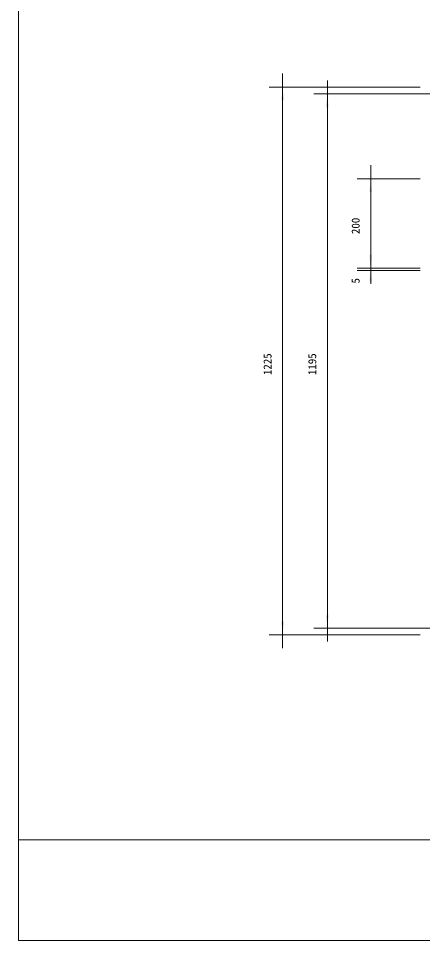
# Model space of a CAD drawing. Units: millimetres, scale not verified. Extents: x -2925 to 2925, y -2062 to 2062.
# Drawn here: x -2925 to -2021, y -2062 to 0 of the extents above; entities that cross this region are included whole.
import ezdxf
from ezdxf.enums import TextEntityAlignment as Align

# ---------------------------------------------------------------- set-up
doc = ezdxf.new("R2010")
doc.units = ezdxf.units.MM
doc.header["$LTSCALE"] = 10
doc.layers.add('0-1_IMPORTED', color=30, linetype='Continuous', lineweight=18)
doc.styles.add('ＭＳ ゴシック', font='')
doc.styles.get('ＭＳ ゴシック').set_extended_font_data('MS Gothic')

msp = doc.modelspace()

# ---------------------------------------------------------------- linework, layer by layer
at = {"layer": '0-1_IMPORTED', "color": 1}
for p, q in [((-2334, -123.5), (-2334, -153.5)), ((-2234, -138.5), (-2234, -168.5)), ((-2026, -153.5), (-2364, -153.5)), ((-2334, -153.5), (-2334, -1378.5)), ((-1891, -168.5), (-2264, -168.5)), ((-2234, -168.5), (-2234, -1363.5)), ((-2137, -328.5), (-2137, -358.5)), ((-2026, -358.5), (-2167, -358.5)), ((-2137, -358.5), (-2137, -558.5)), ((-2137, -528.5), (-2137, -558.5)), ((-2026, -558.5), (-2167, -558.5)), ((-2026, -558.5), (-2167, -558.5)), ((-2026, -563.5), (-2167, -563.5)), ((-2137, -558.5), (-2137, -588.5)), ((-2137, -558.5), (-2137, -563.5)), ((-2137, -563.5), (-2137, -593.5)), ((-2137, -563.5), (-2137, -592.87)), ((-2026, -1378.5), (-2364, -1378.5)), ((-2334, -1378.5), (-2334, -1408.5)), ((-1891, -1363.5), (-2264, -1363.5)), ((-2234, -1363.5), (-2234, -1393.5))]:
    msp.add_line(p, q, dxfattribs=at)
at = {"layer": '0-1_IMPORTED'}
msp.add_line((-2925, -1837.5), (2925, -1837.5), dxfattribs=at)
msp.add_lwpolyline([(-2925, 2062.5), (2925, 2062.5), (2925, -2062.5), (-2925, -2062.5)], close=True, dxfattribs=at)
at = {"layer": '0-1_IMPORTED', "color": 1}
for points in [[(-2334, -153.5), (-2331.38, -183.5), (-2336.62, -183.5)], [(-2234, -168.5), (-2231.38, -198.5), (-2236.62, -198.5)], [(-2137, -358.5), (-2134.38, -388.5), (-2139.62, -388.5)], [(-2137, -558.5), (-2139.62, -528.5), (-2134.38, -528.5)], [(-2137, -563.5), (-2139.62, -533.5), (-2134.38, -533.5)], [(-2137, -558.5), (-2134.38, -588.5), (-2139.62, -588.5)], [(-2234, -1363.5), (-2236.62, -1333.5), (-2231.38, -1333.5)], [(-2334, -1378.5), (-2336.62, -1348.5), (-2331.38, -1348.5)]]:
    msp.add_solid(points, dxfattribs=at)

# ---------------------------------------------------------------- texts
at = {"layer": '0-1_IMPORTED', "color": 7, "style": 'ＭＳ ゴシック'}
for s, p in [('200', (-2156.45, -482.31)), ('5', (-2156.45, -592.87)), ('1225', (-2353.45, -797.75)), ('1195', (-2253.45, -797.75))]:
    msp.add_text(s, height=17.91, rotation=90, dxfattribs=at).set_placement(p, align=Align.BOTTOM_LEFT)

doc.saveas('drawing.dxf')
